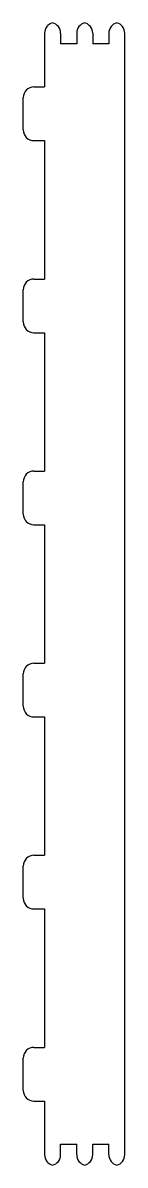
# Model space of a CAD drawing. Header units: millimetres. Extents: x 0 to 19, y 6 to 219.
import ezdxf

# ---------------------------------------------------------------- set-up
doc = ezdxf.new("R2010")
doc.units = ezdxf.units.MM

msp = doc.modelspace()

# ---------------------------------------------------------------- linework, layer by layer
at = {"color": 7, "linetype": 'Continuous', "lineweight": 25}
for p, q in [((4, 217), (4, 207)), ((7, 217), (7, 215)), ((10, 217), (10, 215)), ((13, 217), (13, 215)), ((16, 217), (16, 215)), ((19, 8), (19, 217)), ((10, 215), (7, 215)), ((16, 215), (13, 215)), ((2, 207), (4, 207)), ((0, 199), (0, 205)), ((2, 197), (4, 197)), ((4, 197), (4, 171.2)), ((2, 171.2), (4, 171.2)), ((0, 163.2), (0, 169.2)), ((2, 161.2), (4, 161.2)), ((4, 161.2), (4, 135.4)), ((2, 135.4), (4, 135.4)), ((0, 127.4), (0, 133.4)), ((2, 125.4), (4, 125.4)), ((4, 125.4), (4, 99.6)), ((2, 99.6), (4, 99.6)), ((0, 91.6), (0, 97.6)), ((2, 89.6), (4, 89.6)), ((4, 89.6), (4, 63.8)), ((0, 55.8), (0, 61.8)), ((2, 63.8), (4, 63.8)), ((2, 53.8), (4, 53.8)), ((4, 53.8), (4, 28)), ((2, 28), (4, 28)), ((0, 20), (0, 26)), ((2, 18), (4, 18)), ((4, 18), (4, 8)), ((7, 8), (7, 10)), ((7, 10), (10, 10)), ((10, 8), (10, 10)), ((13, 8), (13, 10)), ((13, 10), (16, 10)), ((16, 8), (16, 10))]:
    msp.add_line(p, q, dxfattribs=at)
for centre, start, end in [((6, 217), 104.4775, 180), ((5, 217), 0, 75.5225), ((12, 217), 104.4775, 180), ((11, 217), 0, 75.5225), ((18, 217), 104.4775, 180), ((17, 217), 0, 75.5225), ((2, 205), 90, 180), ((2, 199), 180, 270), ((2, 169.2), 90, 180), ((2, 163.2), 180, 270), ((2, 133.4), 90, 180), ((2, 127.4), 180, 270), ((2, 97.6), 90, 180), ((2, 91.6), 180, 270), ((2, 61.8), 90, 180), ((2, 55.8), 180, 270), ((2, 26), 90, 180), ((2, 20), 180, 270), ((6, 8), 180, 255.5225), ((5, 8), 284.4775, 0), ((12, 8), 180, 255.5225), ((11, 8), 284.4775, 0), ((18, 8), 180, 255.5225), ((17, 8), 284.4775, 0)]:
    msp.add_arc(centre, 2, start, end, dxfattribs=at)

doc.saveas('drawing.dxf')
